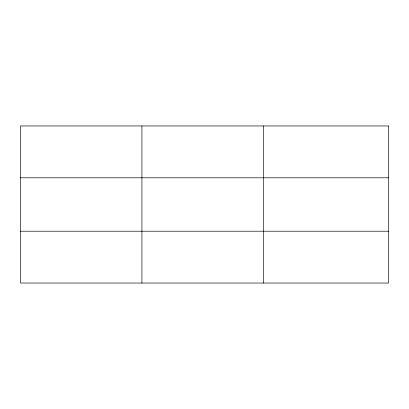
<?xml version="1.0" encoding="UTF-8"?>
<svg xmlns="http://www.w3.org/2000/svg" width="409" height="409" viewBox="0 0 409 409"><rect width="100%" height="100%" fill="white"/><g stroke="black" fill="none" stroke-linecap="round" stroke-linejoin="round"><path stroke-width="0.61" d="M141.923 125.952L141.923 283.048M263.396 125.952L263.396 283.048M20.45 177.792L388.55 177.792M20.45 231.208L388.55 231.208M388.55 125.952L388.55 283.048L20.45 283.048L20.45 125.952L388.55 125.952"/></g></svg>
